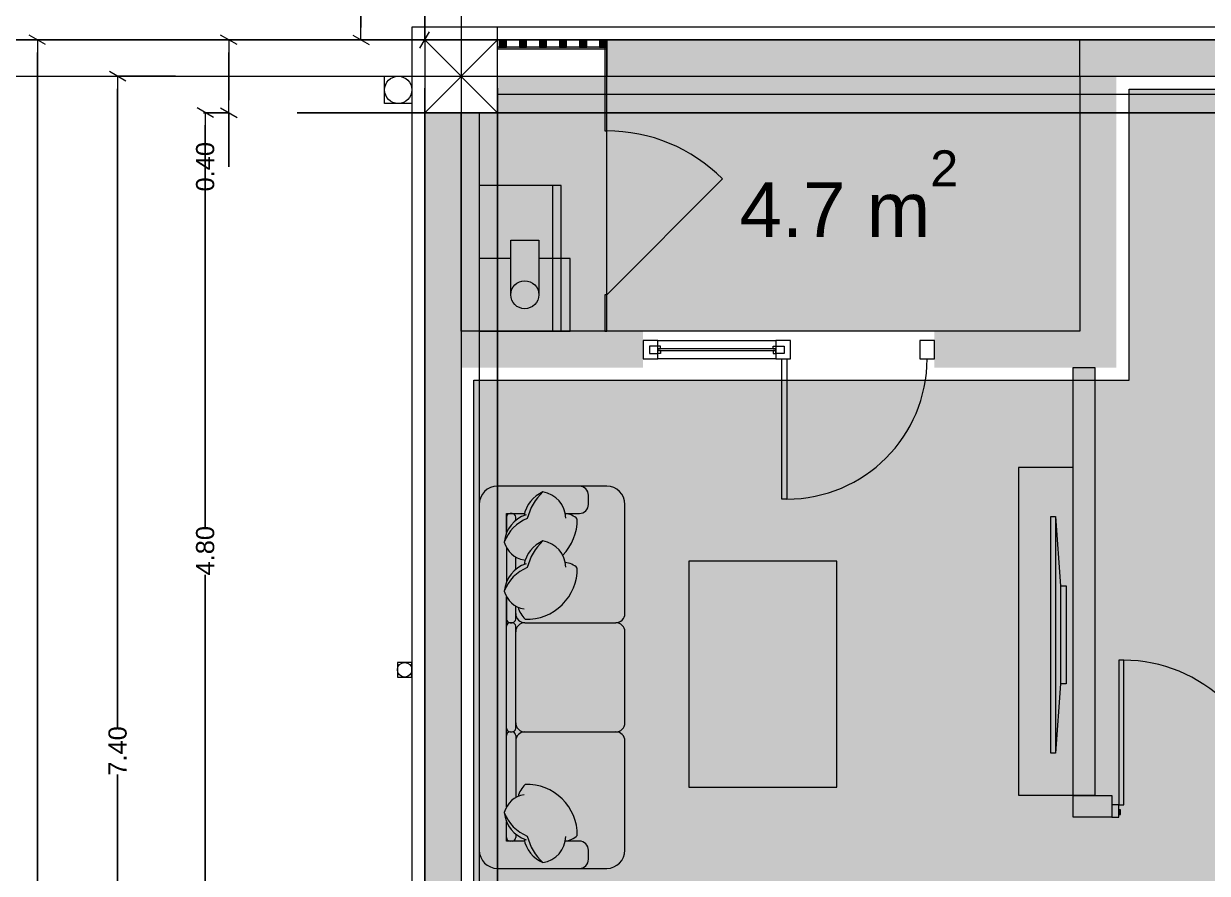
# Model space of a CAD drawing. Header units: millimetres. Extents: x 475616349 to 476941521, y 4620115302 to 4621446928.
# Drawn here: x 476467202 to 476473705, y 4620351115 to 4620355783 of the extents above; entities that cross this region are included whole.
import ezdxf

# ---------------------------------------------------------------- set-up
doc = ezdxf.new("R2010")
doc.units = ezdxf.units.MM
doc.header["$MEASUREMENT"] = 0
for name, color, linetype, lineweight in [('2D Drafting - General_Pen_No__1_Pen_No__7', 7, 'Continuous', 0), ('2D Drafting - General_Pen_No__250_Pen_No__7', 7, 'Continuous', 0), ('2D Drafting - General_Pen_No__250_Pen_No__7_Pen_No__250', 7, 'Continuous', 0), ('2D Drafting - General_Pen_No__250_Pen_No__7_Pen_No__7', 7, 'Continuous', 0), ('2D Drafting - General_Pen_No__7_Pen_No__7_Pen_No__7', 7, 'Continuous', 0), ('Doors_Pen_No__7_Pen_No__7_Pen_No__7', 7, 'Continuous', 0), ('G-Anno-Nplt_Pen_No__151', 151, 'Continuous', 0), ('G-Anno-Nplt_Pen_No__4', 7, 'Continuous', 0), ('G-Anno-Nplt_Pen_No__42', 250, 'Continuous', 0), ('G-Anno-Nplt_Pen_No__7', 7, 'Continuous', 0), ('gegmebi_Pen_No__1_Pen_No__7', 7, 'Continuous', 0), ('gegmebi_Pen_No__7_Pen_No__7', 7, 'Continuous', 0), ('kar-panjara_Pen_No__7_Pen_No__7_Pen_No__7', 7, 'Continuous', 0), ('New_0_Pen_No__7', 7, 'Continuous', 0), ('New_2D Drafting - General_Pen_No__250_Pen_No__7_Pen_No__255', 255, 'Continuous', 0), ('New_2D Drafting - General_Pen_No__30_Pen_No__9_Pen_No__9_Pen_No__255', 255, 'Continuous', 0), ('New_2D Drafting - General_Pen_No__30_Pen_No__9_Pen_No__9_Pen_No__7', 7, 'Continuous', 0), ('New_reg_nak_Pen_No__250', 7, 'Continuous', 0), ('New_reg_nak_Pen_No__7', 7, 'Continuous', 0), ('New_Structural - Bearing_Pen_No__250', 7, 'Continuous', 0), ('zoma_Pen_No__5_Pen_No__5', 5, 'Continuous', 0)]:
    doc.layers.add(name, color=color, linetype=linetype, lineweight=lineweight)
doc.layers.add('New_--aveji_Pen_No__251', color=7, linetype='Continuous', lineweight=0, true_color=0x656565)
doc.layers.add('zoma', color=7, linetype='Continuous')
doc.styles.add('GENERATED_STYLE_1', font='arial.ttf')
doc.styles.add('GENERATED_STYLE_2', font='arial.ttf')
doc.dimstyles.new('GENERATED_STYLE__10', dxfattribs={"dimtxt": 100, "dimasz": 68.640772, "dimexe": 0.18, "dimexo": 900, "dimgap": 0.09, "dimtad": 1, "dimtih": 1, "dimtoh": 1, "dimlfac": 0.001, "dimzin": 0, "dimdsep": 46, "dimtxsty": 'GENERATED_STYLE_2', "dimblk": 'ARROWHEAD_2', "dimblk1": 'ARROWHEAD_2', "dimblk2": 'ARROWHEAD_2', "dimcen": 0.09, "dimclrd": 7, "dimclre": 7, "dimclrt": 7, "dimadec": 0, "dimazin": 0, "dimtfac": 1, "dimtdec": 4, "dimtmove": 0, "dimatfit": 3, "dimfxl": 1, "dimtolj": 1, "dimtzin": 0, "dimarcsym": 0})
doc.dimstyles.new('GENERATED_STYLE__12', dxfattribs={"dimtxt": 150, "dimasz": 68.640772, "dimexe": 0.18, "dimexo": 900, "dimgap": 0.09, "dimtad": 1, "dimlfac": 0.001, "dimzin": 0, "dimdsep": 46, "dimtxsty": 'GENERATED_STYLE_2', "dimblk": 'ARROWHEAD_2', "dimblk1": 'ARROWHEAD_2', "dimblk2": 'ARROWHEAD_2', "dimcen": 0.09, "dimclrd": 7, "dimclre": 7, "dimclrt": 7, "dimadec": 0, "dimazin": 0, "dimtfac": 1, "dimtdec": 4, "dimtmove": 2, "dimatfit": 3, "dimfxl": 1, "dimtolj": 1, "dimtzin": 0, "dimarcsym": 0})
doc.dimstyles.new('GENERATED_STYLE__3', dxfattribs={"dimtxt": 200, "dimasz": 64.421331, "dimexe": 0.18, "dimexo": 3, "dimgap": 0.09, "dimtad": 1, "dimtih": 1, "dimtoh": 1, "dimlfac": 0.001, "dimzin": 0, "dimdsep": 46, "dimtxsty": 'GENERATED_STYLE_2', "dimblk": 'ARROWHEAD_2', "dimblk1": 'ARROWHEAD_2', "dimblk2": 'ARROWHEAD_2', "dimcen": 0.09, "dimclrd": 142, "dimclre": 142, "dimclrt": 142, "dimadec": 0, "dimazin": 0, "dimtfac": 1, "dimtdec": 4, "dimtmove": 2, "dimatfit": 3, "dimfxl": 1, "dimtolj": 1, "dimtzin": 0, "dimarcsym": 0})
doc.dimstyles.new('GENERATED_STYLE__9', dxfattribs={"dimtxt": 100, "dimasz": 68.640772, "dimexe": 0.18, "dimexo": 900, "dimgap": 0.09, "dimtad": 1, "dimlfac": 0.001, "dimzin": 0, "dimdsep": 46, "dimtxsty": 'GENERATED_STYLE_2', "dimblk": 'ARROWHEAD_2', "dimblk1": 'ARROWHEAD_2', "dimblk2": 'ARROWHEAD_2', "dimcen": 0.09, "dimclrd": 7, "dimclre": 7, "dimclrt": 7, "dimadec": 0, "dimazin": 0, "dimtfac": 1, "dimtdec": 4, "dimtmove": 0, "dimatfit": 3, "dimfxl": 1, "dimtolj": 1, "dimtzin": 0, "dimarcsym": 0})

# ---------------------------------------------------------------- blocks, each defined once
blk = doc.blocks.new('ARROWHEAD_2')
at = {"color": 0, "linetype": 'Continuous', "lineweight": 0}
for p, q in [((0, 0), (-1, 0)), ((-0.378, -0.655), (0.378, 0.655))]:
    blk.add_line(p, q, dxfattribs=at)
blk = doc.blocks.new('*D4039')
at = {"layer": 'Defpoints', "color": 0, "linetype": 'Continuous', "transparency": 16777216}
for p in [(476469405, 4620355430.7), (476469805, 4620355430.7), (476469805, 4620338180.3)]:
    blk.add_point(p, dxfattribs=at)
at = {"layer": 'zoma', "color": 142, "linetype": 'Continuous', "lineweight": -2, "transparency": 16777216}
for p, q in [((476469405, 4620355427.7), (476469405, 4620338180.1)), ((476469805, 4620355427.7), (476469805, 4620338180.1)), ((476469469.4, 4620338180.3), (476469740.6, 4620338180.3))]:
    blk.add_line(p, q, dxfattribs=at)
at = {"layer": 'zoma', "color": 142, "linetype": 'Continuous', "lineweight": -2, "transparency": 16777216, "xscale": 64.4213309708986, "yscale": 64.4213309708986, "zscale": 64.4213309708986, "rotation": 180}
blk.add_blockref('ARROWHEAD_2', (476469405, 4620338180.3), dxfattribs=at)
at = {"layer": 'zoma', "color": 142, "linetype": 'Continuous', "lineweight": -2, "transparency": 16777216, "xscale": 64.4213309708986, "yscale": 64.4213309708986, "zscale": 64.4213309708986}
blk.add_blockref('ARROWHEAD_2', (476469805, 4620338180.3), dxfattribs=at)
at = {"layer": 'zoma', "color": 142, "linetype": 'Continuous', "lineweight": 0, "transparency": 16777216, "insert": (476469108.2, 4620338320.3), "char_height": 200, "attachment_point": 5, "style": 'GENERATED_STYLE_2'}
blk.add_mtext('\\A1;0.40', dxfattribs=at)
blk = doc.blocks.new('*D4040')
at = {"layer": 'Defpoints', "color": 0, "linetype": 'Continuous', "transparency": 16777216}
for p in [(476469805, 4620355430.7), (476476305, 4620355430.7), (476476305, 4620338180.3)]:
    blk.add_point(p, dxfattribs=at)
at = {"layer": 'zoma', "color": 142, "linetype": 'Continuous', "lineweight": -2, "transparency": 16777216}
for p, q in [((476469805, 4620355427.7), (476469805, 4620338180.1)), ((476476305, 4620355427.7), (476476305, 4620338180.1)), ((476469869.4, 4620338180.3), (476476240.6, 4620338180.3))]:
    blk.add_line(p, q, dxfattribs=at)
at = {"layer": 'zoma', "color": 142, "linetype": 'Continuous', "lineweight": -2, "transparency": 16777216, "xscale": 64.4213309708986, "yscale": 64.4213309708986, "zscale": 64.4213309708986, "rotation": 180}
blk.add_blockref('ARROWHEAD_2', (476469805, 4620338180.3), dxfattribs=at)
at = {"layer": 'zoma', "color": 142, "linetype": 'Continuous', "lineweight": -2, "transparency": 16777216, "xscale": 64.4213309708986, "yscale": 64.4213309708986, "zscale": 64.4213309708986}
blk.add_blockref('ARROWHEAD_2', (476476305, 4620338180.3), dxfattribs=at)
at = {"layer": 'zoma', "color": 142, "linetype": 'Continuous', "lineweight": 0, "transparency": 16777216, "insert": (476473048.7, 4620338320.3), "char_height": 200, "attachment_point": 5, "style": 'GENERATED_STYLE_2'}
blk.add_mtext('\\A1;6.50', dxfattribs=at)
blk = doc.blocks.new('*D3910')
at = {"layer": 'Defpoints', "color": 0, "linetype": 'Continuous', "transparency": 16777216}
for p in [(476467136.6, 4620355493.8), (476467718.3, 4620355493.8), (476467183.2, 4620348093.8)]:
    blk.add_point(p, dxfattribs=at)
at = {"layer": 'zoma', "color": 7, "linetype": 'Continuous', "lineweight": -2, "transparency": 16777216}
for p, q in [((476468036.6, 4620355493.8), (476467718.5, 4620355493.8)), ((476467718.3, 4620355425.1), (476467718.3, 4620351916.8)), ((476467718.3, 4620348162.4), (476467718.3, 4620351658.1)), ((476468083.2, 4620348093.8), (476467718.5, 4620348093.8))]:
    blk.add_line(p, q, dxfattribs=at)
at = {"layer": 'zoma', "color": 7, "linetype": 'Continuous', "lineweight": -2, "transparency": 16777216, "xscale": 68.64077230571034, "yscale": 68.64077230571034, "zscale": 68.64077230571034}
for p, rotation in [((476467718.3, 4620355493.8), 90), ((476467718.3, 4620348093.8), 270)]:
    blk.add_blockref('ARROWHEAD_2', p, dxfattribs=dict(at, rotation=rotation))
at = {"layer": 'zoma', "color": 7, "linetype": 'Continuous', "lineweight": 0, "transparency": 16777216, "insert": (476467718.3, 4620351787.5), "char_height": 100, "attachment_point": 5, "rotation": 90, "style": 'GENERATED_STYLE_2'}
blk.add_mtext('\\A1;7.40', dxfattribs=at)
blk = doc.blocks.new('*D3911')
at = {"layer": 'Defpoints', "color": 0, "linetype": 'Continuous', "transparency": 16777216}
for p in [(476467277.2, 4620355693.8), (476469089.5, 4620355693.8), (476469089.5, 4620340493.8)]:
    blk.add_point(p, dxfattribs=at)
at = {"layer": 'zoma', "color": 7, "linetype": 'Continuous', "lineweight": -2, "transparency": 16777216}
for p, q in [((476468189.5, 4620355693.8), (476467277, 4620355693.8)), ((476467277.2, 4620355625.1), (476467277.2, 4620348251.7)), ((476467277.2, 4620340562.4), (476467277.2, 4620347923.9)), ((476468189.5, 4620340493.8), (476467277, 4620340493.8))]:
    blk.add_line(p, q, dxfattribs=at)
at = {"layer": 'zoma', "color": 7, "linetype": 'Continuous', "lineweight": -2, "transparency": 16777216, "xscale": 68.64077230571034, "yscale": 68.64077230571034, "zscale": 68.64077230571034}
for p, rotation in [((476467277.2, 4620355693.8), 90), ((476467277.2, 4620340493.8), 270)]:
    blk.add_blockref('ARROWHEAD_2', p, dxfattribs=dict(at, rotation=rotation))
at = {"layer": 'zoma', "color": 7, "linetype": 'Continuous', "lineweight": 0, "transparency": 16777216, "insert": (476467277.2, 4620348087.8), "char_height": 100, "attachment_point": 5, "rotation": 90, "style": 'GENERATED_STYLE_2'}
blk.add_mtext('\\A1;15.20', dxfattribs=at)
blk = doc.blocks.new('*D3919')
at = {"layer": 'Defpoints', "color": 0, "linetype": 'Continuous', "transparency": 16777216}
for p in [(476468199.4, 4620355293.8), (476469089.5, 4620355293.8), (476469089.5, 4620350493.8)]:
    blk.add_point(p, dxfattribs=at)
at = {"layer": 'zoma', "color": 7, "linetype": 'Continuous', "lineweight": -2, "transparency": 16777216}
for p, q in [((476468189.5, 4620355293.8), (476468199.2, 4620355293.8)), ((476468199.4, 4620355225.1), (476468199.4, 4620353019.3)), ((476468199.4, 4620350562.4), (476468199.4, 4620352755.6)), ((476468189.5, 4620350493.8), (476468199.2, 4620350493.8))]:
    blk.add_line(p, q, dxfattribs=at)
at = {"layer": 'zoma', "color": 7, "linetype": 'Continuous', "lineweight": -2, "transparency": 16777216, "xscale": 68.64077230571034, "yscale": 68.64077230571034, "zscale": 68.64077230571034}
for p, rotation in [((476468199.4, 4620355293.8), 90), ((476468199.4, 4620350493.8), 270)]:
    blk.add_blockref('ARROWHEAD_2', p, dxfattribs=dict(at, rotation=rotation))
at = {"layer": 'zoma', "color": 7, "linetype": 'Continuous', "lineweight": 0, "transparency": 16777216, "insert": (476468199.4, 4620352887.5), "char_height": 100, "attachment_point": 5, "rotation": 90, "style": 'GENERATED_STYLE_2'}
blk.add_mtext('\\A1;4.80', dxfattribs=at)
blk = doc.blocks.new('*D3920')
at = {"layer": 'Defpoints', "color": 0, "linetype": 'Continuous', "transparency": 16777216}
for p in [(476468329.1, 4620355693.8), (476469089.5, 4620355693.8), (476469089.5, 4620355293.8)]:
    blk.add_point(p, dxfattribs=at)
at = {"layer": 'zoma', "color": 7, "linetype": 'Continuous', "lineweight": -2, "transparency": 16777216}
for p, q in [((476468189.5, 4620355693.8), (476468329, 4620355693.8)), ((476468329.1, 4620355625.1), (476468329.1, 4620355362.4)), ((476468189.5, 4620355293.8), (476468329, 4620355293.8)), ((476468329.1, 4620355293.8), (476468329.1, 4620354996.9))]:
    blk.add_line(p, q, dxfattribs=at)
at = {"layer": 'zoma', "color": 7, "linetype": 'Continuous', "lineweight": -2, "transparency": 16777216, "xscale": 68.64077230571034, "yscale": 68.64077230571034, "zscale": 68.64077230571034}
for p, rotation in [((476468329.1, 4620355693.8), 90), ((476468329.1, 4620355293.8), 270)]:
    blk.add_blockref('ARROWHEAD_2', p, dxfattribs=dict(at, rotation=rotation))
at = {"layer": 'zoma', "color": 7, "linetype": 'Continuous', "lineweight": 0, "transparency": 16777216, "insert": (476468199.4, 4620354996.9), "char_height": 100, "attachment_point": 5, "rotation": 90, "style": 'GENERATED_STYLE_2'}
blk.add_mtext('\\A1;0.40', dxfattribs=at)
blk = doc.blocks.new('*D3923')
at = {"layer": 'Defpoints', "color": 0, "linetype": 'Continuous', "transparency": 16777216}
for p in [(476467805.1, 4620355693.7), (476533682.1, 4620355693.7), (476467805.1, 4620340493.7)]:
    blk.add_point(p, dxfattribs=at)
at = {"layer": 'zoma', "color": 7, "linetype": 'Continuous', "lineweight": -2, "transparency": 16777216}
for p, q in [((476468705.1, 4620355693.7), (476533682.3, 4620355693.7)), ((476533682.1, 4620355625.1), (476533682.1, 4620348251.7)), ((476533682.1, 4620340562.4), (476533682.1, 4620347923.8)), ((476468705.1, 4620340493.7), (476533682.3, 4620340493.7))]:
    blk.add_line(p, q, dxfattribs=at)
at = {"layer": 'zoma', "color": 7, "linetype": 'Continuous', "lineweight": -2, "transparency": 16777216, "xscale": 68.64077230571034, "yscale": 68.64077230571034, "zscale": 68.64077230571034}
for p, rotation in [((476533682.1, 4620355693.7), 90), ((476533682.1, 4620340493.7), 270)]:
    blk.add_blockref('ARROWHEAD_2', p, dxfattribs=dict(at, rotation=rotation))
at = {"layer": 'zoma', "color": 7, "linetype": 'Continuous', "lineweight": 0, "transparency": 16777216, "insert": (476533682.1, 4620348087.8), "char_height": 100, "attachment_point": 5, "rotation": 90, "style": 'GENERATED_STYLE_2'}
blk.add_mtext('\\A1;15.20', dxfattribs=at)
blk = doc.blocks.new('*D3931')
at = {"layer": 'Defpoints', "color": 0, "linetype": 'Continuous', "transparency": 16777216}
for p in [(476467805.1, 4620355293.7), (476532893, 4620355293.7), (476467805.1, 4620350493.7)]:
    blk.add_point(p, dxfattribs=at)
at = {"layer": 'zoma', "color": 7, "linetype": 'Continuous', "lineweight": -2, "transparency": 16777216}
for p, q in [((476468705.1, 4620355293.7), (476532893.2, 4620355293.7)), ((476532893, 4620355225.1), (476532893, 4620353019.2)), ((476532893, 4620350562.4), (476532893, 4620352755.6)), ((476468705.1, 4620350493.7), (476532893.2, 4620350493.7))]:
    blk.add_line(p, q, dxfattribs=at)
at = {"layer": 'zoma', "color": 7, "linetype": 'Continuous', "lineweight": -2, "transparency": 16777216, "xscale": 68.64077230571034, "yscale": 68.64077230571034, "zscale": 68.64077230571034}
for p, rotation in [((476532893, 4620355293.7), 90), ((476532893, 4620350493.7), 270)]:
    blk.add_blockref('ARROWHEAD_2', p, dxfattribs=dict(at, rotation=rotation))
at = {"layer": 'zoma', "color": 7, "linetype": 'Continuous', "lineweight": 0, "transparency": 16777216, "insert": (476532893, 4620352887.4), "char_height": 100, "attachment_point": 5, "rotation": 90, "style": 'GENERATED_STYLE_2'}
blk.add_mtext('\\A1;4.80', dxfattribs=at)
blk = doc.blocks.new('*D3932')
at = {"layer": 'Defpoints', "color": 0, "linetype": 'Continuous', "transparency": 16777216}
for p in [(476467805.1, 4620355693.7), (476533022.8, 4620355693.7), (476467805.1, 4620355293.7)]:
    blk.add_point(p, dxfattribs=at)
at = {"layer": 'zoma', "color": 7, "linetype": 'Continuous', "lineweight": -2, "transparency": 16777216}
for p, q in [((476468705.1, 4620355693.7), (476533022.9, 4620355693.7)), ((476533022.8, 4620355625.1), (476533022.8, 4620355362.4)), ((476468705.1, 4620355293.7), (476533022.9, 4620355293.7)), ((476533022.8, 4620355293.7), (476533022.8, 4620354996.9))]:
    blk.add_line(p, q, dxfattribs=at)
at = {"layer": 'zoma', "color": 7, "linetype": 'Continuous', "lineweight": -2, "transparency": 16777216, "xscale": 68.64077230571034, "yscale": 68.64077230571034, "zscale": 68.64077230571034}
for p, rotation in [((476533022.8, 4620355693.7), 90), ((476533022.8, 4620355293.7), 270)]:
    blk.add_blockref('ARROWHEAD_2', p, dxfattribs=dict(at, rotation=rotation))
at = {"layer": 'zoma', "color": 7, "linetype": 'Continuous', "lineweight": 0, "transparency": 16777216, "insert": (476532893, 4620354996.9), "char_height": 100, "attachment_point": 5, "rotation": 90, "style": 'GENERATED_STYLE_2'}
blk.add_mtext('\\A1;0.40', dxfattribs=at)
blk = doc.blocks.new('*D3945')
at = {"layer": 'Defpoints', "color": 0, "linetype": 'Continuous', "transparency": 16777216}
for p in [(476469055, 4620372395.2), (476469405, 4620372395.2), (476533305, 4620355693.8)]:
    blk.add_point(p, dxfattribs=at)
at = {"layer": 'zoma', "color": 7, "linetype": 'Continuous', "lineweight": -2, "transparency": 16777216}
for p, q in [((476468505, 4620372395.2), (476469054.8, 4620372395.2)), ((476469055, 4620372326.5), (476469055, 4620364193.5)), ((476469055, 4620355762.4), (476469055, 4620363865.7)), ((476532405, 4620355693.8), (476469054.8, 4620355693.8))]:
    blk.add_line(p, q, dxfattribs=at)
at = {"layer": 'zoma', "color": 7, "linetype": 'Continuous', "lineweight": -2, "transparency": 16777216, "xscale": 68.64077230571034, "yscale": 68.64077230571034, "zscale": 68.64077230571034}
for p, rotation in [((476469055, 4620372395.2), 90), ((476469055, 4620355693.8), 270)]:
    blk.add_blockref('ARROWHEAD_2', p, dxfattribs=dict(at, rotation=rotation))
at = {"layer": 'zoma', "color": 7, "linetype": 'Continuous', "lineweight": 0, "transparency": 16777216, "insert": (476469055, 4620364029.6), "char_height": 100, "attachment_point": 5, "rotation": 90, "style": 'GENERATED_STYLE_2'}
blk.add_mtext('\\A1;16.70', dxfattribs=at)
blk = doc.blocks.new('*D3948')
at = {"layer": 'Defpoints', "color": 0, "linetype": 'Continuous', "transparency": 16777216}
for p in [(476469405, 4620355693.8), (476469405, 4620355693.8), (476453328.1, 4620355490.8)]:
    blk.add_point(p, dxfattribs=at)
at = {"layer": 'zoma', "color": 7, "linetype": 'Continuous', "lineweight": -2, "transparency": 16777216}
for p, q in [((476469405, 4620356593.8), (476469405, 4620355693.9)), ((476453328.1, 4620356390.8), (476453328.1, 4620355693.9)), ((476453396.7, 4620355693.8), (476469336.4, 4620355693.8))]:
    blk.add_line(p, q, dxfattribs=at)
at = {"layer": 'zoma', "color": 7, "linetype": 'Continuous', "lineweight": -2, "transparency": 16777216, "xscale": 68.64077230571034, "yscale": 68.64077230571034, "zscale": 68.64077230571034, "rotation": 180}
blk.add_blockref('ARROWHEAD_2', (476453328.1, 4620355693.8), dxfattribs=at)
at = {"layer": 'zoma', "color": 7, "linetype": 'Continuous', "lineweight": -2, "transparency": 16777216, "xscale": 68.64077230571034, "yscale": 68.64077230571034, "zscale": 68.64077230571034}
blk.add_blockref('ARROWHEAD_2', (476469405, 4620355693.8), dxfattribs=at)
at = {"layer": 'zoma', "color": 7, "linetype": 'Continuous', "lineweight": 0, "transparency": 16777216, "insert": (476466881.5, 4620356043.8), "char_height": 150, "attachment_point": 5, "style": 'GENERATED_STYLE_2'}
blk.add_mtext('\\A1;16.08', dxfattribs=at)
blk = doc.blocks.new('*D3949')
at = {"layer": 'Defpoints', "color": 0, "linetype": 'Continuous', "transparency": 16777216}
for p in [(476469405, 4620355693.8), (476453332.4, 4620340493.8), (476469405, 4620340493.8)]:
    blk.add_point(p, dxfattribs=at)
at = {"layer": 'zoma', "color": 7, "linetype": 'Continuous', "lineweight": -2, "transparency": 16777216}
for p, q in [((476469405, 4620354793.8), (476469405, 4620340493.6)), ((476453332.4, 4620341393.8), (476453332.4, 4620340493.9)), ((476453401.1, 4620340493.8), (476469336.4, 4620340493.8))]:
    blk.add_line(p, q, dxfattribs=at)
at = {"layer": 'zoma', "color": 7, "linetype": 'Continuous', "lineweight": -2, "transparency": 16777216, "xscale": 68.64077230571034, "yscale": 68.64077230571034, "zscale": 68.64077230571034, "rotation": 180}
blk.add_blockref('ARROWHEAD_2', (476453332.4, 4620340493.8), dxfattribs=at)
at = {"layer": 'zoma', "color": 7, "linetype": 'Continuous', "lineweight": -2, "transparency": 16777216, "xscale": 68.64077230571034, "yscale": 68.64077230571034, "zscale": 68.64077230571034}
blk.add_blockref('ARROWHEAD_2', (476469405, 4620340493.8), dxfattribs=at)
at = {"layer": 'zoma', "color": 7, "linetype": 'Continuous', "lineweight": 0, "transparency": 16777216, "insert": (476466938.6, 4620340843.8), "char_height": 150, "attachment_point": 5, "style": 'GENERATED_STYLE_2'}
blk.add_mtext('\\A1;16.07', dxfattribs=at)

msp = doc.modelspace()

# ---------------------------------------------------------------- hatches: boundary and pattern name
at = {"layer": '2D Drafting - General_Pen_No__250_Pen_No__7', "linetype": 'Continuous', "lineweight": 0, "true_color": 0x000000}
msp.add_hatch(color=18, dxfattribs=at).paths.add_polyline_path([(476473005.012, 4620355693.739), (476470405.024, 4620355693.762), (476470405.024, 4620355493.758), (476473005.012, 4620355493.754)])
at = {"layer": '2D Drafting - General_Pen_No__250_Pen_No__7_Pen_No__7', "linetype": 'Continuous', "lineweight": 0}
for points in [[(476469805.012, 4620355653.769), (476469805.012, 4620355643.769), (476470405.024, 4620355643.769), (476470405.024, 4620355653.769)], [(476470405.024, 4620355193.772), (476470405.024, 4620355653.769), (476470395.024, 4620355653.769), (476470395.024, 4620355193.772)], [(476473005.012, 4620355493.75), (476473905.01, 4620355493.75), (476473905.01, 4620355693.75), (476473005.012, 4620355693.75)], [(476473005.012, 4620354093.756), (476473005.012, 4620355493.591), (476473205.012, 4620355493.591), (476473205.012, 4620354093.756)], [(476469605.012, 4620355293.75), (476469605.012, 4620350493.752), (476469405.012, 4620350493.752), (476469405.012, 4620355293.75)], [(476470405.012, 4620354093.773), (476470405.012, 4620354293.773), (476470395.012, 4620354293.773), (476470395.012, 4620354093.773)], [(476469605.012, 4620353893.75), (476470605.01, 4620353893.75), (476470605.01, 4620354093.75), (476469605.012, 4620354093.75)], [(476472205.01, 4620353893.75), (476473205.012, 4620353893.75), (476473205.012, 4620354093.75), (476472205.01, 4620354093.75)], [(476472967.385, 4620351543.75), (476472967.385, 4620353893.75), (476473087.385, 4620353893.75), (476473087.385, 4620351543.75)], [(476472967.385, 4620351543.75), (476473179.181, 4620351543.75), (476473179.181, 4620351423.75), (476472967.385, 4620351423.75)]]:
    msp.add_hatch(color=7, dxfattribs=at).paths.add_polyline_path(points)
at = {"layer": 'G-Anno-Nplt_Pen_No__151', "linetype": 'Continuous', "lineweight": 0, "true_color": 0x1f2f3f}
msp.add_hatch(color=169, dxfattribs=at).paths.add_polyline_path([(476469675.012, 4620353823.75), (476473275.012, 4620353823.75), (476473275.012, 4620355423.75), (476476235.012, 4620355423.75), (476476235.012, 4620355223.75), (476476235.012, 4620352356.916), (476476305.012, 4620352356.916), (476476305.012, 4620350454.126), (476475905.012, 4620350454.126), (476475905.012, 4620349843.75), (476476435.012, 4620349843.75), (476476435.012, 4620348363.75), (476472935.012, 4620348363.75), (476472935.012, 4620347723.563), (476470075.012, 4620347723.563), (476470075.012, 4620348063.751), (476469875.012, 4620348063.751), (476469875.012, 4620348363.75), (476469675.012, 4620348363.75)])
at = {"layer": 'G-Anno-Nplt_Pen_No__42', "linetype": 'Continuous', "lineweight": 0}
msp.add_hatch(color=250, dxfattribs=at).paths.add_polyline_path([(476469805.012, 4620355293.75), (476469805.012, 4620355493.75), (476473005.012, 4620355493.75), (476473005.012, 4620354093.758), (476469605.012, 4620354093.727), (476469605.012, 4620355293.75)])
at = {"layer": 'New_2D Drafting - General_Pen_No__250_Pen_No__7_Pen_No__255', "linetype": 'Continuous', "lineweight": 0}
for points in [[(476469705.012, 4620354893.736), (476470155.012, 4620354893.736), (476470155.012, 4620354093.736), (476469705.012, 4620354093.736)], [(476470205.012, 4620354093.732), (476469705.012, 4620354093.736), (476469705.016, 4620354493.731), (476469878.001, 4620354493.73), (476469878.002, 4620354593.733), (476470032.028, 4620354593.731), (476470032.027, 4620354493.729), (476470205.016, 4620354493.727)]]:
    msp.add_hatch(color=255, dxfattribs=at).paths.add_polyline_path(points)
at = {"layer": 'New_2D Drafting - General_Pen_No__30_Pen_No__9_Pen_No__9_Pen_No__255', "linetype": 'Continuous', "lineweight": 0}
for points in [[(476469815.024, 4620355693.769), (476469815.024, 4620355653.769), (476469855.024, 4620355653.769), (476469855.024, 4620355693.769)], [(476469925.024, 4620355693.769), (476469925.024, 4620355653.769), (476469965.024, 4620355653.769), (476469965.024, 4620355693.769)], [(476470035.024, 4620355693.769), (476470035.024, 4620355653.769), (476470075.024, 4620355653.769), (476470075.024, 4620355693.769)], [(476470145.024, 4620355693.769), (476470145.024, 4620355653.769), (476470185.024, 4620355653.769), (476470185.024, 4620355693.769)], [(476470255.024, 4620355693.769), (476470255.024, 4620355653.769), (476470295.024, 4620355653.769), (476470295.024, 4620355693.769)], [(476470365.024, 4620355693.769), (476470365.024, 4620355653.769), (476470405.024, 4620355653.769), (476470405.024, 4620355693.769)]]:
    msp.add_hatch(color=255, dxfattribs=at).paths.add_polyline_path(points)

# ---------------------------------------------------------------- linework, layer by layer
at = {"layer": '2D Drafting - General_Pen_No__1_Pen_No__7', "color": 7, "linetype": 'Continuous', "lineweight": 0}
for p, q in [((476469405.012, 4620355293.75), (476469805.012, 4620355693.75)), ((476469805.012, 4620355293.75), (476469405.012, 4620355693.75))]:
    msp.add_line(p, q, dxfattribs=at)
at = {"layer": '2D Drafting - General_Pen_No__1_Pen_No__7', "color": 7, "linetype": 'Continuous', "lineweight": 0, "flags": 128}
for points in [[(476469405.012, 4620355293.75), (476469805.012, 4620355293.75), (476469805.012, 4620355693.75), (476469405.012, 4620355693.75)], [(476476305.012, 4620355393.75), (476469805.012, 4620355393.75), (476469805.012, 4620355693.75), (476476305.012, 4620355693.75)], [(476469405.012, 4620348293.75), (476469405.012, 4620355293.75), (476469705.012, 4620355293.75), (476469705.012, 4620348293.75)]]:
    msp.add_lwpolyline(points, close=True, dxfattribs=at)
at = {"layer": '2D Drafting - General_Pen_No__1_Pen_No__7', "color": 7, "linetype": 'Continuous', "lineweight": 0}
for centre, radius in [((476469259.98, 4620355418.75), 75), ((476469295.029, 4620352233.745), 40)]:
    msp.add_circle(centre, radius, dxfattribs=at)
at = {"layer": '2D Drafting - General_Pen_No__250_Pen_No__7', "color": 7, "linetype": 'Continuous', "lineweight": 0, "flags": 128}
msp.add_lwpolyline([(476473005.012, 4620355693.739), (476470405.024, 4620355693.762), (476470405.024, 4620355493.758), (476473005.012, 4620355493.754)], close=True, dxfattribs=at)
at = {"layer": '2D Drafting - General_Pen_No__250_Pen_No__7_Pen_No__250', "color": 7, "linetype": 'Continuous', "lineweight": 0, "flags": 128}
for points in [[(476469805.012, 4620355653.769), (476469805.012, 4620355643.769), (476470405.024, 4620355643.769), (476470405.024, 4620355653.769)], [(476470405.024, 4620355193.772), (476470405.024, 4620355653.769), (476470395.024, 4620355653.769), (476470395.024, 4620355193.772)], [(476470405.012, 4620354093.773), (476470405.012, 4620354293.773), (476470395.012, 4620354293.773), (476470395.012, 4620354093.773)], [(476472967.385, 4620351543.75), (476472967.385, 4620353893.75), (476473087.385, 4620353893.75), (476473087.385, 4620351543.75)], [(476472967.385, 4620351543.75), (476473179.181, 4620351543.75), (476473179.181, 4620351423.75), (476472967.385, 4620351423.75)]]:
    msp.add_lwpolyline(points, close=True, dxfattribs=at)
at = {"layer": '2D Drafting - General_Pen_No__7_Pen_No__7_Pen_No__7', "color": 7, "linetype": 'Continuous', "lineweight": 0, "flags": 128}
msp.add_lwpolyline([(476470685.01, 4620354041.563), (476471335.01, 4620354041.534), (476471335.006, 4620353941.595), (476470685.006, 4620353941.623)], close=True, dxfattribs=at)
at = {"layer": '2D Drafting - General_Pen_No__7_Pen_No__7_Pen_No__7', "color": 7, "linetype": 'Continuous', "lineweight": 0}
for centre, radius, start, end in [((476471394.695, 4620353941.582), 770.311, 269.9974694, 359.9942626), ((476473245.358, 4620351491.485), 794.311, 359.9997814, 90.0014856)]:
    msp.add_arc(centre, radius, start, end, dxfattribs=at)
at = {"layer": 'Doors_Pen_No__7_Pen_No__7_Pen_No__7', "color": 7, "linetype": 'Continuous', "lineweight": 0, "flags": 128}
for points in [[(476471368.028, 4620353941.583), (476471394.695, 4620353941.582), (476471394.66, 4620353171.271), (476471367.994, 4620353171.272)], [(476473218.692, 4620351491.485), (476473245.358, 4620351491.485), (476473245.338, 4620352285.797), (476473218.671, 4620352285.796)], [(476473179.182, 4620351423.75), (476473218.693, 4620351423.751), (476473218.692, 4620351491.485), (476473179.181, 4620351491.484)], [(476473218.693, 4620351438.151), (476473227.582, 4620351438.152), (476473227.581, 4620351464.818), (476473218.692, 4620351464.818)]]:
    msp.add_lwpolyline(points, close=True, dxfattribs=at)
at = {"layer": 'G-Anno-Nplt_Pen_No__4', "color": 7, "linetype": 'Continuous', "lineweight": 0, "flags": 128}
for points in [[(476469805.012, 4620355293.75), (476469805.012, 4620355493.75), (476473005.012, 4620355493.75), (476473005.012, 4620354093.758), (476469605.012, 4620354093.727), (476469605.012, 4620355293.75)], [(476469675.012, 4620353823.75), (476473275.012, 4620353823.75), (476473275.012, 4620355423.75), (476476235.012, 4620355423.75), (476476235.012, 4620355223.75), (476476235.012, 4620352356.916), (476476305.012, 4620352356.916), (476476305.012, 4620350454.126), (476475905.012, 4620350454.126), (476475905.012, 4620349843.75), (476476435.012, 4620349843.75), (476476435.012, 4620348363.75), (476472935.012, 4620348363.75), (476472935.012, 4620347723.563), (476470075.012, 4620347723.563), (476470075.012, 4620348063.751), (476469875.012, 4620348063.751), (476469875.012, 4620348363.75), (476469675.012, 4620348363.75)]]:
    msp.add_lwpolyline(points, close=True, dxfattribs=at)
at = {"layer": 'gegmebi_Pen_No__1_Pen_No__7', "color": 7, "linetype": 'Continuous', "lineweight": 0, "flags": 128}
for points in [[(476469877.999, 4620354293.731), (476469878.002, 4620354593.733), (476470032.028, 4620354593.731), (476470032.025, 4620354293.73)], [(476469878.001, 4620354493.73), (476469705.016, 4620354493.731), (476469705.012, 4620354093.736), (476470205.012, 4620354093.732), (476470205.016, 4620354493.727), (476470032.027, 4620354493.729)]]:
    msp.add_lwpolyline(points, dxfattribs=at)
at = {"layer": 'gegmebi_Pen_No__7_Pen_No__7', "color": 7, "linetype": 'Continuous', "lineweight": 0}
for p, q in [((476469184.98, 4620355343.75), (476469184.98, 4620355493.75)), ((476469184.98, 4620355493.75), (476469334.98, 4620355493.75)), ((476469334.98, 4620355493.75), (476469334.98, 4620355343.75)), ((476469334.98, 4620355343.75), (476469184.98, 4620355343.75)), ((476469255.029, 4620352273.745), (476469255.029, 4620352193.745)), ((476469335.029, 4620352273.745), (476469255.029, 4620352273.745)), ((476469335.029, 4620352193.745), (476469335.029, 4620352273.745)), ((476469255.029, 4620352193.745), (476469335.029, 4620352193.745))]:
    msp.add_line(p, q, dxfattribs=at)
at = {"layer": 'kar-panjara_Pen_No__7_Pen_No__7_Pen_No__7', "color": 7, "linetype": 'Continuous', "lineweight": 0, "flags": 128}
for points in [[(476470685.01, 4620354041.563), (476470605.01, 4620354041.566), (476470605.006, 4620353941.566), (476470685.006, 4620353941.563)], [(476471415.01, 4620354041.591), (476471335.01, 4620354041.595), (476471335.006, 4620353941.595), (476471415.006, 4620353941.591)], [(476472205.01, 4620354041.514), (476472125.01, 4620354041.517), (476472125.006, 4620353941.517), (476472205.006, 4620353941.514)], [(476470640.007, 4620353971.625), (476470685.007, 4620353971.623), (476470685.008, 4620353986.623), (476470685.008, 4620353996.623), (476470700.008, 4620353996.623), (476470700.009, 4620354011.623), (476470640.009, 4620354011.625)], [(476470700.007, 4620353971.623), (476470685.007, 4620353971.623), (476470685.008, 4620353986.623), (476470700.008, 4620353986.623)], [(476470685.008, 4620353986.623), (476471335.008, 4620353986.595), (476471335.008, 4620353996.595), (476470685.008, 4620353996.623)], [(476471320.007, 4620353971.595), (476471335.007, 4620353971.595), (476471335.008, 4620353986.595), (476471320.008, 4620353986.595)], [(476471380.007, 4620353971.593), (476471335.007, 4620353971.595), (476471335.008, 4620353986.595), (476471335.008, 4620353996.595), (476471320.008, 4620353996.595), (476471320.009, 4620354011.595), (476471380.009, 4620354011.593)]]:
    msp.add_lwpolyline(points, close=True, dxfattribs=at)
at = {"layer": 'New_--aveji_Pen_No__251', "color": 251, "linetype": 'Continuous', "lineweight": 0, "true_color": 0x656565}
for points in [[(476472667.385, 4620353344.424), (476472667.385, 4620351544.424), (476472967.385, 4620351544.424), (476472967.385, 4620353344.424)], [(476472898.784, 4620352157.027), (476472870.694, 4620351775.752), (476472844.862, 4620351775.752), (476472844.862, 4620353075.752), (476472870.694, 4620353075.752), (476472898.784, 4620352694.476)]]:
    msp.add_lwpolyline(points, close=True, dxfattribs=at)
for points in [[(476472870.694, 4620353075.752), (476472870.694, 4620351775.752)], [(476472898.784, 4620352694.476), (476472928.784, 4620352694.476), (476472928.784, 4620352157.027), (476472898.784, 4620352157.027)]]:
    msp.add_lwpolyline(points, dxfattribs=at)
at = {"layer": 'New_0_Pen_No__7', "color": 7, "linetype": 'Continuous', "lineweight": 0}
for p, q in [((476470405.012, 4620353242.234), (476469805.012, 4620353242.234)), ((476470305.012, 4620353142.234), (476470305.012, 4620353192.234)), ((476469705.012, 4620353142.234), (476469705.012, 4620351242.234)), ((476470505.012, 4620352542.234), (476470505.012, 4620353142.234)), ((476469855.012, 4620353092.234), (476469953.274, 4620353092.234)), ((476469855.012, 4620352987.048), (476469855.012, 4620353092.234)), ((476469855.012, 4620353072.234), (476469855.012, 4620352987.048)), ((476469885.012, 4620353092.234), (476469875.012, 4620353092.234)), ((476469905.012, 4620353054.079), (476469905.012, 4620353072.234)), ((476470177.544, 4620353092.234), (476470255.012, 4620353092.234)), ((476469855.012, 4620352903.866), (476469855.012, 4620352717.7)), ((476469905.012, 4620352784.731), (476469905.012, 4620352853.52)), ((476469855.012, 4620351480.602), (476469855.012, 4620352634.518)), ((476469855.012, 4620352634.518), (476469855.012, 4620352512.234)), ((476469905.012, 4620352512.234), (476469905.012, 4620352584.171)), ((476469885.012, 4620352492.234), (476469875.012, 4620352492.234)), ((476469875.012, 4620352492.234), (476469885.012, 4620352492.234)), ((476469905.012, 4620351912.234), (476469905.012, 4620352472.234)), ((476469955.012, 4620352492.234), (476470455.012, 4620352492.234)), ((476470505.012, 4620351942.234), (476470505.012, 4620352442.234)), ((476469875.012, 4620351892.234), (476469885.012, 4620351892.234)), ((476469875.012, 4620351892.234), (476469885.012, 4620351892.234)), ((476469955.012, 4620351892.234), (476470455.012, 4620351892.234)), ((476469905.012, 4620351872.234), (476469905.012, 4620351530.949)), ((476470505.012, 4620351242.234), (476470505.012, 4620351842.234)), ((476469855.012, 4620351292.234), (476469855.012, 4620351397.421)), ((476469855.012, 4620351312.234), (476469855.012, 4620351397.421)), ((476469953.274, 4620351292.234), (476469855.012, 4620351292.234)), ((476469885.012, 4620351292.234), (476469875.012, 4620351292.234)), ((476469905.012, 4620351330.39), (476469905.012, 4620351312.234)), ((476470255.012, 4620351292.234), (476470177.544, 4620351292.234)), ((476470305.012, 4620351192.234), (476470305.012, 4620351242.234)), ((476469805.012, 4620351142.234), (476470405.012, 4620351142.234))]:
    msp.add_line(p, q, dxfattribs=at)
msp.add_lwpolyline([(476471670.115, 4620352830.161), (476470856.367, 4620352830.161), (476470856.367, 4620351589.456), (476471670.115, 4620351589.456)], close=True, dxfattribs=at)
for centre, radius, start, end in [((476469805.012, 4620353142.234), 100, 90, 180), ((476470255.012, 4620353192.234), 50, 0, 90), ((476470405.012, 4620353142.234), 100, 0, 90), ((476470124.565, 4620353047.933), 176.927, 113.3151575, 169.361361), ((476470253.479, 4620352995.101), 293.149, 132.7367867, 166.3508256), ((476470029.94, 4620353061.706), 150.728, 2.0671544, 80.6071491), ((476470255.012, 4620353142.234), 50, 270, 0), ((476470012.312, 4620352921.877), 170.267, 107.2713634, 175.4668019), ((476470049.815, 4620352858.842), 220.903, 111.5682541, 159.7406247), ((476469875.012, 4620353072.234), 20, 90, 180), ((476469885.012, 4620353072.234), 20, 0, 90), ((476469965.475, 4620353058.601), 278.124, 315.2882917, 0.5789367), ((476470165.12, 4620352979.842), 113.183, 46.1116117, 83.7097472), ((476469969.049, 4620352967.116), 130.403, 194.106375, 262.2319839), ((476470124.565, 4620352778.585), 176.927, 113.3151575, 169.361361), ((476470253.479, 4620352725.753), 293.149, 132.7367867, 166.3508256), ((476470029.94, 4620352792.357), 150.728, 2.0671544, 80.6071491), ((476470012.312, 4620352652.529), 170.267, 107.2713634, 175.4668019), ((476470049.815, 4620352589.494), 220.903, 111.5682541, 159.7406247), ((476469965.475, 4620352789.253), 278.124, 268.2850142, 0.5789367), ((476470165.12, 4620352710.494), 113.183, 46.1116117, 83.7097472), ((476469969.049, 4620352697.768), 130.403, 194.106375, 262.2319839), ((476469955.012, 4620352542.234), 50, 180, 270), ((476470072.518, 4620352624.603), 161.732, 196.7792925, 224.4944449), ((476470455.012, 4620352542.234), 50, 270, 0), ((476469875.012, 4620352512.234), 20, 180, 270), ((476469875.012, 4620352472.234), 20, 90, 180), ((476469885.012, 4620352512.234), 20, 270, 0), ((476469885.012, 4620352472.234), 20, 0, 90), ((476469955.012, 4620352442.234), 50, 90, 180), ((476470455.012, 4620352442.234), 50, 0, 90), ((476469955.012, 4620351942.234), 50, 180, 270), ((476470455.012, 4620351942.234), 50, 270, 0), ((476469875.012, 4620351912.234), 20, 180, 270), ((476469875.012, 4620351872.234), 20, 90, 180), ((476469885.012, 4620351912.234), 20, 270, 0), ((476469885.012, 4620351872.234), 20, 0, 90), ((476469955.012, 4620351842.234), 50, 90, 180), ((476470455.012, 4620351842.234), 50, 0, 90), ((476470072.518, 4620351490.518), 161.732, 135.505497, 163.2207075), ((476469965.475, 4620351325.867), 278.124, 359.4210633, 91.7149858), ((476469969.049, 4620351417.353), 130.403, 97.7680161, 165.893625), ((476470012.312, 4620351462.592), 170.267, 184.5331981, 252.7286366), ((476470049.815, 4620351525.627), 220.903, 200.2593753, 248.4317459), ((476469875.012, 4620351312.234), 20, 180, 270), ((476469885.012, 4620351312.234), 20, 270, 0), ((476470124.565, 4620351336.535), 176.927, 190.638639, 246.6848425), ((476470253.479, 4620351389.368), 293.149, 193.6491744, 227.2632133), ((476470029.94, 4620351322.763), 150.728, 279.3928509, 357.9328456), ((476470165.12, 4620351404.627), 113.183, 276.2902528, 313.8883883), ((476470255.012, 4620351242.234), 50, 0, 90), ((476469805.012, 4620351242.234), 100, 180, 270), ((476470405.012, 4620351242.234), 100, 270, 0), ((476470255.012, 4620351192.234), 50, 270, 0)]:
    msp.add_arc(centre, radius, start, end, dxfattribs=at)
at = {"layer": 'New_2D Drafting - General_Pen_No__30_Pen_No__9_Pen_No__9_Pen_No__7', "color": 7, "linetype": 'Continuous', "lineweight": 0, "flags": 128}
for points in [[(476469815.024, 4620355693.769), (476469815.024, 4620355653.769), (476469855.024, 4620355653.769), (476469855.024, 4620355693.769)], [(476469925.024, 4620355693.769), (476469925.024, 4620355653.769), (476469965.024, 4620355653.769), (476469965.024, 4620355693.769)], [(476470035.024, 4620355693.769), (476470035.024, 4620355653.769), (476470075.024, 4620355653.769), (476470075.024, 4620355693.769)], [(476470145.024, 4620355693.769), (476470145.024, 4620355653.769), (476470185.024, 4620355653.769), (476470185.024, 4620355693.769)], [(476470255.024, 4620355693.769), (476470255.024, 4620355653.769), (476470295.024, 4620355653.769), (476470295.024, 4620355693.769)], [(476470365.024, 4620355693.769), (476470365.024, 4620355653.769), (476470405.024, 4620355653.769), (476470405.024, 4620355693.769)]]:
    msp.add_lwpolyline(points, close=True, dxfattribs=at)
at = {"layer": 'New_reg_nak_Pen_No__250', "color": 7, "linetype": 'Continuous', "lineweight": 0}
for p, q in [((476469805.012, 4620355693.769), (476469805.012, 4620355763.75)), ((476470405.024, 4620354293.773), (476470405.024, 4620355193.772)), ((476470109.534, 4620354093.736), (476470109.534, 4620354893.736))]:
    msp.add_line(p, q, dxfattribs=at)
at = {"layer": 'New_reg_nak_Pen_No__250', "color": 7, "linetype": 'Continuous', "lineweight": 0, "flags": 128}
msp.add_lwpolyline([(476469705.012, 4620354893.736), (476469705.012, 4620354093.736), (476470155.012, 4620354093.736), (476470155.012, 4620354893.736)], close=True, dxfattribs=at)
at = {"layer": 'New_reg_nak_Pen_No__250', "color": 7, "linetype": 'Continuous', "lineweight": 0}
msp.add_circle((476469955.012, 4620354293.731), 77.013, dxfattribs=at)
at = {"layer": 'New_reg_nak_Pen_No__7', "color": 7, "linetype": 'Continuous', "lineweight": 0, "flags": 128}
msp.add_lwpolyline([(476476305.012, 4620355693.75), (476476305.012, 4620355763.75), (476469335.011, 4620355763.75), (476469335.236, 4620340423.75), (476476705.012, 4620340423.75), (476476705.012, 4620340493.75)], dxfattribs=at)
at = {"layer": 'New_Structural - Bearing_Pen_No__250', "color": 7, "linetype": 'Continuous', "lineweight": 0}
msp.add_line((476470405.012, 4620354293.772), (476471041.412, 4620354930.172), dxfattribs=at)
msp.add_arc((476470405.024, 4620354293.784), 899.988, 44.9999879, 90, dxfattribs=at)
at = {"layer": 'zoma_Pen_No__5_Pen_No__5', "color": 5, "linetype": 'Continuous', "lineweight": 0}
for p, q in [((476469605.012, 4620357964.734), (476469605.012, 4620337089.742)), ((476465524.461, 4620355493.75), (476535354.291, 4620355493.75))]:
    msp.add_line(p, q, dxfattribs=at)

# ---------------------------------------------------------------- texts
at = {"layer": 'G-Anno-Nplt_Pen_No__7', "color": 7, "lineweight": 0, "insert": (476471134.596, 4620354611.811), "char_height": 300, "attachment_point": 7, "style": 'GENERATED_STYLE_1'}
msp.add_mtext('{\\fArial|b0|i0|c0|p34;4.7 m{\\H0.66x;\\S2^  ;}}', dxfattribs=at)

# ---------------------------------------------------------------- dimensions: what is measured, and where the dimension line sits
at = {"layer": 'zoma', "color": 1, "linetype": 'Continuous', "lineweight": 0}
dim = msp.add_linear_dim(base=(476469055.012, 4620372395.182), p1=(476533305.019, 4620355693.75), p2=(476469405.012, 4620372395.182), angle=90, dimstyle='GENERATED_STYLE__10', dxfattribs=at)
dim.commit()
dim.dimension.update_dxf_attribs({"geometry": '*D3945', "text_midpoint": (476469055.012, 4620364029.611), "dimtype": 160, "text_rotation": 90})
for base, p1, picture, middle in [((476469405.012, 4620355693.75), (476453328.068, 4620355490.771), '*D3948', (476466881.467, 4620356043.75)), ((476469405.012, 4620340493.75), (476453332.424, 4620340493.75), '*D3949', (476466938.583, 4620340843.75))]:
    dim = msp.add_linear_dim(base=base, p1=p1, p2=(476469405.012, 4620355693.75), dimstyle='GENERATED_STYLE__12', dxfattribs=at)
    dim.commit()
    dim.dimension.update_dxf_attribs({"geometry": picture, "text_midpoint": middle, "dimtype": 160})
at = {"layer": 'zoma', "color": 142, "linetype": 'Continuous', "lineweight": 0}
for base, p1, p2, picture, middle in [((476467277.198, 4620355693.75), (476469089.514, 4620340493.75), (476469089.514, 4620355693.75), '*D3911', (476467277.198, 4620348087.808)), ((476533682.101, 4620355693.723), (476467805.077, 4620340493.723), (476467805.077, 4620355693.723), '*D3923', (476533682.101, 4620348087.781)), ((476533022.769, 4620355693.723), (476467805.077, 4620355293.723), (476467805.077, 4620355693.723), '*D3932', (476532892.973, 4620354996.874)), ((476468329.147, 4620355693.75), (476469089.514, 4620355293.75), (476469089.514, 4620355693.75), '*D3920', (476468199.351, 4620354996.902)), ((476467718.296, 4620355493.75), (476467183.203, 4620348093.75), (476467136.645, 4620355493.75), '*D3910', (476467718.296, 4620351787.457)), ((476532892.973, 4620355293.723), (476467805.077, 4620350493.724), (476467805.077, 4620355293.723), '*D3931', (476532892.973, 4620352887.43)), ((476468199.351, 4620355293.75), (476469089.514, 4620350493.752), (476469089.514, 4620355293.75), '*D3919', (476468199.351, 4620352887.458))]:
    dim = msp.add_linear_dim(base=base, p1=p1, p2=p2, angle=90, dimstyle='GENERATED_STYLE__9', dxfattribs=at)
    dim.commit()
    dim.dimension.update_dxf_attribs({"geometry": picture, "text_midpoint": middle, "dimtype": 160, "text_rotation": 90})
for base, p1, p2, picture, middle in [((476469805.012, 4620338180.292), (476469405.012, 4620355430.658), (476469805.012, 4620355430.658), '*D4039', (476469108.164, 4620338320.292)), ((476476305.012, 4620338180.292), (476469805.012, 4620355430.658), (476476305.012, 4620355430.658), '*D4040', (476473048.719, 4620338320.292))]:
    dim = msp.add_linear_dim(base=base, p1=p1, p2=p2, dimstyle='GENERATED_STYLE__3', dxfattribs=at)
    dim.commit()
    dim.dimension.update_dxf_attribs({"geometry": picture, "text_midpoint": middle, "dimtype": 160})

doc.saveas('drawing.dxf')
